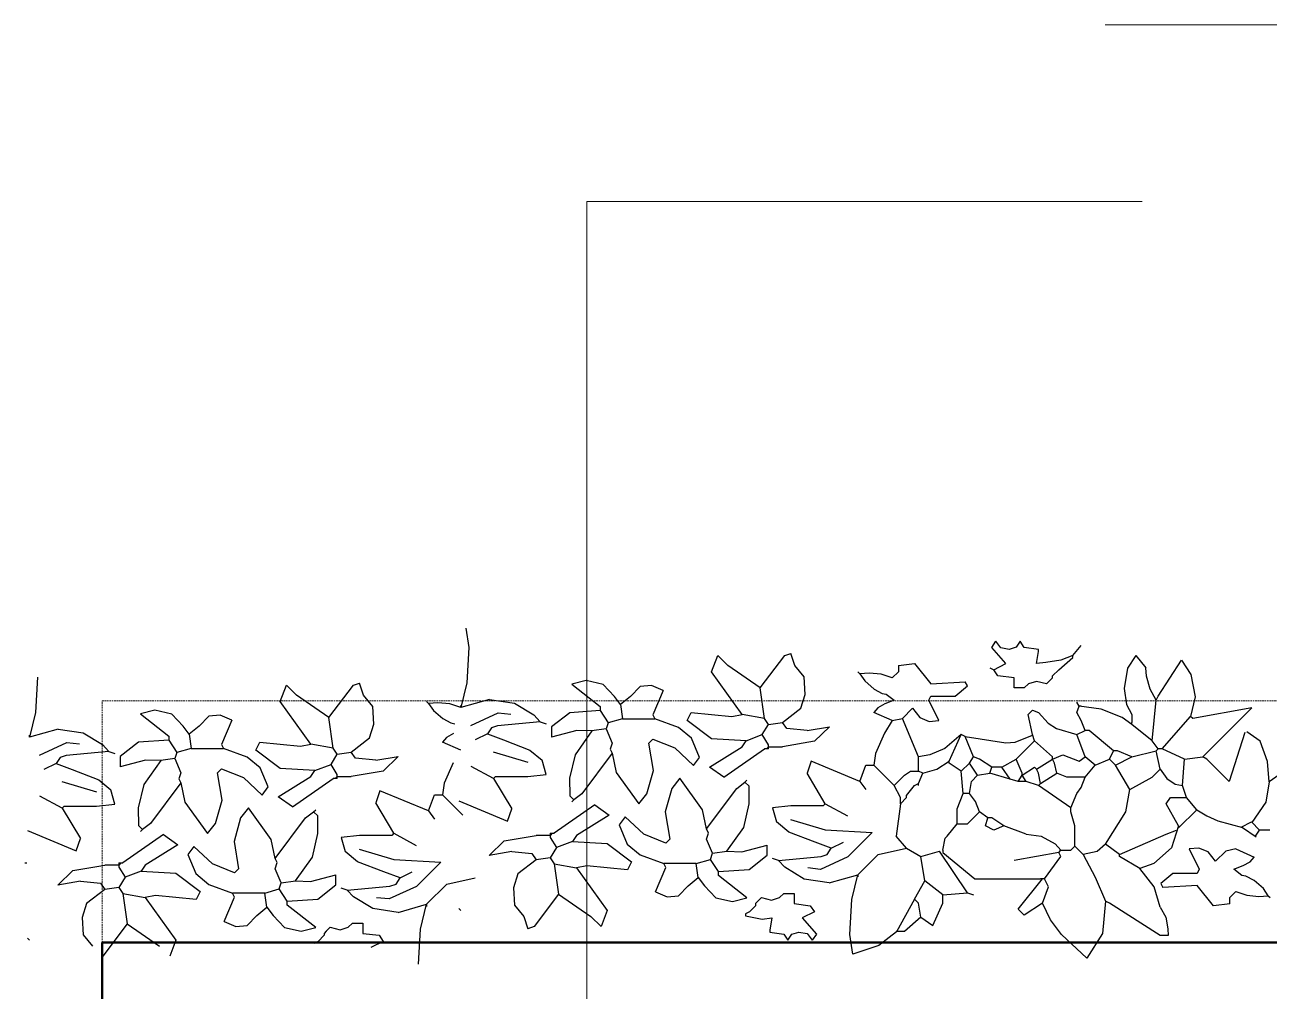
# Model space of a CAD drawing. Header units: inches. Extents: x 2960 to 8891, y 1487 to 4457.
# Drawn here: x 4991.3 to 5186.8, y 3504.7 to 3656.6 of the extents above; entities that cross this region are included whole.
import ezdxf

# ---------------------------------------------------------------- set-up
doc = ezdxf.new("R2010")
doc.units = ezdxf.units.IN
doc.header["$MEASUREMENT"] = 0
doc.linetypes.add('HIDDEN', pattern=[0.375, 0.25, -0.125])
for name, color, linetype, lineweight in [('A-FLOR-FTPT', 6, 'HIDDEN', 13), ('A-FURN-BATH', 175, 'Continuous', 20), ('A-WALL-FULL', 7, 'Continuous', 50), ('costruzioni', 2, 'Continuous', 18), ('G-HEDGE', 96, 'Continuous', 25)]:
    doc.layers.add(name, color=color, linetype=linetype, lineweight=lineweight)

msp = doc.modelspace()

# ---------------------------------------------------------------- linework, layer by layer
at = {"layer": 'A-FLOR-FTPT'}
for p in [(5910.47, 3550.33), (5003.47, 3512.39)]:
    msp.add_line(p, (5003.47, 3550.33), dxfattribs=at)
at = {"layer": 'A-FURN-BATH'}
for p, q in [((5079.63, 2596.02), (5079.63, 3628.84)), ((5079.63, 3628.84), (5166.87, 3628.84))]:
    msp.add_line(p, q, dxfattribs=at)
at = {"layer": 'A-WALL-FULL'}
for p in [(5003.47, 3255.33), (5317.75, 3512.39)]:
    msp.add_line(p, (5003.47, 3512.39), dxfattribs=at)
at = {"layer": 'costruzioni'}
msp.add_line((5297.03, 3656.58), (5161.02, 3656.58), dxfattribs=at)
at = {"layer": 'G-HEDGE'}
for p, q in [((5060.61, 3561.79), (5061.05, 3558.72)), ((5143.22, 3558.75), (5143.86, 3559.71)), ((5144.66, 3558.66), (5143.86, 3559.71)), ((5147.68, 3559.71), (5147.06, 3558.78)), ((5148.32, 3558.75), (5147.68, 3559.71)), ((5061.05, 3558.72), (5060.76, 3553.2)), ((5110.69, 3557.47), (5111.65, 3557.79)), ((5112.28, 3555.88), (5111.65, 3557.79)), ((5145.45, 3556.2), (5143.22, 3558.75)), ((5145.97, 3558.44), (5144.66, 3558.66)), ((5147.06, 3558.78), (5145.97, 3558.44)), ((5150.55, 3558.43), (5148.32, 3558.75)), ((5150.23, 3556.2), (5150.55, 3558.11)), ((5150.55, 3558.11), (5150.55, 3558.43)), ((5155.97, 3557.47), (5157.25, 3559.07)), ((5099.21, 3554.92), (5100.17, 3557.47)), ((5101.76, 3555.88), (5100.17, 3557.47)), ((5106.86, 3552.37), (5101.76, 3555.88)), ((5106.86, 3552.37), (5110.69, 3557.47)), ((5113.77, 3554.11), (5112.28, 3555.88)), ((5128.55, 3555.88), (5131.1, 3556.2)), ((5128.55, 3555.88), (5128.55, 3554.92)), ((5131.1, 3556.2), (5133.65, 3553.01)), ((5142.9, 3555.56), (5143.54, 3555.24)), ((5143.54, 3555.24), (5145.45, 3556.2)), ((5151.74, 3556.38), (5150.23, 3556.2)), ((5154.09, 3556.72), (5151.74, 3556.38)), ((5153.74, 3555.24), (5155.97, 3557.15)), ((5155.97, 3557.47), (5154.09, 3556.72)), ((5155.97, 3557.15), (5155.97, 3557.47)), ((5165.86, 3557.47), (5164.55, 3555.47)), ((5165.86, 3557.47), (5167.45, 3555.56)), ((5167.54, 3554.21), (5167.45, 3555.56)), ((5169.37, 3551.1), (5173.01, 3556.73)), ((5173.01, 3556.73), (5174.52, 3554.5)), ((4993.29, 3554.06), (4993, 3548.54)), ((5103.99, 3548.22), (5099.21, 3554.92)), ((5113.92, 3551.35), (5113.77, 3554.11)), ((5122.49, 3554.6), (5122.17, 3554.92)), ((5123.97, 3554.72), (5122.49, 3554.6)), ((5122.49, 3554.6), (5123.26, 3553.5)), ((5125.84, 3554.54), (5123.97, 3554.72)), ((5127.59, 3553.97), (5125.84, 3554.54)), ((5128.55, 3554.92), (5127.59, 3553.97)), ((5144.17, 3554.28), (5143.54, 3555.24)), ((5146.73, 3553.97), (5144.17, 3554.28)), ((5146.73, 3552.37), (5146.73, 3553.97)), ((5152.47, 3553.65), (5151.83, 3553.01)), ((5152.47, 3553.65), (5152.79, 3553.97)), ((5152.79, 3554.28), (5153.74, 3555.24)), ((5152.79, 3553.97), (5152.79, 3554.28)), ((5164.55, 3555.47), (5164, 3552.27)), ((5168.09, 3552.16), (5167.54, 3554.21)), ((5174.52, 3554.5), (5175.17, 3550.96)), ((5031.45, 3550.26), (5032.41, 3552.81)), ((5034, 3551.22), (5032.41, 3552.81)), ((5039.1, 3547.71), (5042.93, 3552.81)), ((5042.93, 3552.81), (5043.89, 3553.13)), ((5044.52, 3551.22), (5043.89, 3553.13)), ((5060.76, 3553.2), (5059.83, 3549.3)), ((5079.51, 3553.53), (5077.24, 3552.95)), ((5077.24, 3552.95), (5081.7, 3549.45)), ((5082.15, 3552.92), (5079.51, 3553.53)), ((5083.93, 3551.04), (5082.15, 3552.92)), ((5088.01, 3552.61), (5086.48, 3551.04)), ((5089.77, 3552.77), (5088.01, 3552.61)), ((5091.59, 3552), (5089.77, 3552.77)), ((5091.59, 3552), (5089.99, 3548.17)), ((5107.5, 3547.59), (5106.86, 3552.37)), ((5123.26, 3553.5), (5124.73, 3552.21)), ((5124.73, 3552.21), (5126.02, 3551.53)), ((5133.65, 3553.01), (5139.07, 3553.33)), ((5137.48, 3551.1), (5139.39, 3552.69)), ((5139.39, 3552.69), (5139.07, 3553.33)), ((5148.32, 3552.37), (5146.73, 3552.37)), ((5149.02, 3553.01), (5148.32, 3552.37)), ((5150.27, 3553.41), (5149.02, 3553.01)), ((5151.83, 3553.01), (5150.27, 3553.41)), ((5164, 3552.27), (5164.38, 3549.76)), ((5169.05, 3550.46), (5168.09, 3552.16)), ((5036.23, 3543.56), (5031.45, 3550.26)), ((5039.1, 3547.71), (5034, 3551.22)), ((5046.01, 3549.45), (5044.52, 3551.22)), ((5054.73, 3549.94), (5054.41, 3550.26)), ((5056.21, 3550.06), (5054.73, 3549.94)), ((5054.73, 3549.94), (5055.5, 3548.83)), ((5058.08, 3549.88), (5056.21, 3550.06)), ((5059.83, 3549.3), (5058.08, 3549.88)), ((5064.3, 3550.58), (5059.83, 3549.3)), ((5064.3, 3550.58), (5068.23, 3549.98)), ((5068.23, 3549.98), (5071.3, 3548.14)), ((5084.89, 3549.77), (5083.93, 3551.04)), ((5086.48, 3551.04), (5084.89, 3549.77)), ((5084.89, 3549.77), (5085.21, 3547.53)), ((5113.24, 3549.18), (5113.92, 3551.35)), ((5126.43, 3549.88), (5125.31, 3549.26)), ((5126.02, 3551.53), (5126.63, 3551.41)), ((5127.91, 3550.46), (5126.43, 3549.88)), ((5126.63, 3551.41), (5127.91, 3550.46)), ((5133.33, 3550.46), (5133.65, 3551.1)), ((5134.93, 3547.27), (5133.33, 3550.46)), ((5133.65, 3551.1), (5137.48, 3551.1)), ((5156.93, 3549.5), (5156.61, 3550.14)), ((5164.38, 3549.76), (5165.22, 3548.22)), ((5168.41, 3544.08), (5169.05, 3550.46)), ((5169.05, 3550.46), (5169.37, 3551.1)), ((5175.17, 3550.96), (5174.47, 3547.91)), ((4993, 3548.54), (4992.07, 3544.64)), ((5011.75, 3548.87), (5009.48, 3548.29)), ((5009.48, 3548.29), (5013.94, 3544.78)), ((5014.39, 3548.26), (5011.75, 3548.87)), ((5016.17, 3546.38), (5014.39, 3548.26)), ((5020.25, 3547.95), (5018.72, 3546.38)), ((5022.01, 3548.1), (5020.25, 3547.95)), ((5023.83, 3547.33), (5022.01, 3548.1)), ((5046.16, 3546.69), (5046.01, 3549.45)), ((5055.5, 3548.83), (5056.97, 3547.55)), ((5059.83, 3549.3), (5059.83, 3549.62)), ((5061.39, 3546.49), (5065.67, 3548.46)), ((5065.67, 3548.46), (5067.68, 3548.26)), ((5071.3, 3548.14), (5072.27, 3547.07)), ((5076.92, 3548.49), (5074.05, 3546.26)), ((5081.7, 3548.81), (5076.92, 3548.49)), ((5081.7, 3549.45), (5081.7, 3548.81)), ((5081.7, 3548.81), (5082.98, 3546.9)), ((5089.99, 3548.17), (5090.31, 3547.53)), ((5095.38, 3547.27), (5096.02, 3548.54)), ((5096.02, 3548.54), (5102.4, 3547.91)), ((5102.4, 3547.91), (5103.99, 3548.22)), ((5107.5, 3547.59), (5103.99, 3548.22)), ((5110.37, 3546.95), (5113.24, 3549.18)), ((5125.31, 3549.26), (5124.72, 3548.54)), ((5127.59, 3547.27), (5124.72, 3548.54)), ((5129.19, 3547.59), (5130.78, 3549.18)), ((5130.78, 3549.18), (5131.93, 3547.73)), ((5131.93, 3547.73), (5133.4, 3547.12)), ((5148.96, 3548.22), (5149.6, 3548.86)), ((5149.6, 3545.04), (5148.96, 3548.22)), ((5149.6, 3548.86), (5150.55, 3548.54)), ((5150.55, 3548.54), (5152.07, 3546.85)), ((5156.61, 3548.54), (5156.93, 3549.5)), ((5157.25, 3547.27), (5156.61, 3548.54)), ((5157.25, 3549.5), (5156.93, 3549.5)), ((5160.41, 3549.02), (5156.93, 3549.5)), ((5163.73, 3547.71), (5160.41, 3549.02)), ((5165.22, 3548.22), (5165.22, 3546.95)), ((5170.01, 3542.8), (5174.47, 3547.91)), ((5174.79, 3547.59), (5174.47, 3547.91)), ((5184.08, 3549.23), (5174.79, 3547.59)), ((5176.38, 3541.53), (5184.08, 3549.23)), ((4996.54, 3545.92), (4992.07, 3544.64)), ((4996.54, 3545.92), (5000.47, 3545.32)), ((5017.13, 3545.1), (5016.17, 3546.38)), ((5018.72, 3546.38), (5017.13, 3545.1)), ((5023.83, 3547.33), (5022.23, 3543.51)), ((5039.74, 3542.92), (5039.1, 3547.71)), ((5045.48, 3544.52), (5046.16, 3546.69)), ((5056.97, 3547.55), (5058.26, 3546.87)), ((5058.26, 3546.87), (5058.87, 3546.75)), ((5064.62, 3546.11), (5063.98, 3545.16)), ((5065.57, 3546.43), (5064.62, 3546.11)), ((5072.27, 3547.07), (5065.57, 3546.43)), ((5072.27, 3547.07), (5073.23, 3546.75)), ((5074.05, 3546.26), (5074.05, 3544.66)), ((5082.66, 3545.94), (5080.42, 3545.62)), ((5082.98, 3546.9), (5082.66, 3545.94)), ((5082.66, 3545.94), (5083.61, 3543.71)), ((5085.21, 3547.53), (5082.98, 3546.9)), ((5085.21, 3547.53), (5090.31, 3547.53)), ((5094.01, 3546.17), (5090.31, 3547.53)), ((5096.06, 3544.48), (5094.01, 3546.17)), ((5099.21, 3544.4), (5095.38, 3547.27)), ((5107.18, 3545.04), (5108.14, 3546.63)), ((5108.14, 3546.63), (5107.5, 3547.59)), ((5108.14, 3546.63), (5110.37, 3546.95)), ((5111.01, 3545.99), (5110.37, 3546.95)), ((5114.2, 3545.67), (5111.01, 3545.99)), ((5114.2, 3545.67), (5117.73, 3546.29)), ((5117.73, 3546.29), (5115.38, 3543.99)), ((5127.59, 3547.27), (5126.37, 3545.27)), ((5127.59, 3547.27), (5129.19, 3547.59)), ((5131.74, 3541.53), (5129.19, 3547.59)), ((5133.4, 3547.12), (5134.93, 3547.27)), ((5152.07, 3546.85), (5153.38, 3545.99)), ((5153.38, 3545.99), (5156.61, 3545.04)), ((5157.89, 3545.67), (5157.25, 3547.27)), ((5165.22, 3546.63), (5163.73, 3547.71)), ((5165.22, 3546.63), (5165.22, 3546.95)), ((5168.41, 3544.08), (5165.22, 3546.63)), ((4992.07, 3544.64), (4992.07, 3544.96)), ((5000.47, 3545.32), (5003.54, 3543.48)), ((5009.16, 3543.83), (5006.29, 3541.59)), ((5013.94, 3544.15), (5009.16, 3543.83)), ((5013.94, 3544.78), (5013.94, 3544.15)), ((5013.94, 3544.15), (5015.22, 3542.23)), ((5017.13, 3545.1), (5017.45, 3542.87)), ((5027.62, 3542.61), (5028.26, 3543.88)), ((5028.26, 3543.88), (5034.64, 3543.24)), ((5042.61, 3542.29), (5045.48, 3544.52)), ((5057.55, 3544.6), (5056.96, 3543.88)), ((5059.83, 3542.61), (5056.96, 3543.88)), ((5058.67, 3545.21), (5057.55, 3544.6)), ((5063.98, 3545.16), (5062.06, 3544.2)), ((5063.98, 3545.16), (5066.53, 3544.2)), ((5066.53, 3544.2), (5070.68, 3542.61)), ((5078.05, 3545.71), (5074.05, 3544.66)), ((5080.42, 3545.62), (5077.76, 3541.87)), ((5080.42, 3545.62), (5078.05, 3545.71)), ((5089.99, 3544.34), (5089.35, 3543.71)), ((5089.99, 3544.34), (5093.43, 3542.95)), ((5097.33, 3541.47), (5096.06, 3544.48)), ((5104.63, 3544.08), (5099.21, 3544.4)), ((5103.99, 3543.12), (5104.63, 3544.08)), ((5104.63, 3544.08), (5107.18, 3545.04)), ((5108.14, 3543.44), (5107.18, 3545.04)), ((5115.38, 3543.99), (5110.37, 3543.12)), ((5126.37, 3545.27), (5124.96, 3542.08)), ((5138.43, 3545.04), (5135.86, 3542.88)), ((5136.52, 3540.89), (5138.43, 3545.04)), ((5139.07, 3544.72), (5138.43, 3545.04)), ((5139.07, 3544.72), (5145.45, 3543.76)), ((5140.35, 3541.53), (5139.07, 3544.72)), ((5145.45, 3543.76), (5146.9, 3543.88)), ((5146.9, 3543.88), (5149.62, 3544.97)), ((5147.04, 3541.21), (5149.92, 3544.08)), ((5149.92, 3544.08), (5149.6, 3545.04)), ((5152.79, 3541.53), (5149.92, 3544.08)), ((5156.61, 3545.04), (5157.89, 3545.67)), ((5157.89, 3541.53), (5156.61, 3545.04)), ((5158.53, 3545.67), (5157.89, 3545.67)), ((5162.35, 3542.48), (5158.53, 3545.67)), ((5169.37, 3542.8), (5168.41, 3544.08)), ((5182.98, 3545.39), (5180.53, 3537.7)), ((5185.38, 3543.99), (5183.28, 3545.46)), ((5186.55, 3540.81), (5185.38, 3543.99)), ((4993.63, 3541.83), (4997.91, 3543.8)), ((5004.51, 3542.41), (4997.81, 3541.77)), ((4997.91, 3543.8), (4999.93, 3543.59)), ((5003.54, 3543.48), (5004.51, 3542.41)), ((5004.51, 3542.41), (5005.47, 3542.09)), ((5015.22, 3542.23), (5014.9, 3541.28)), ((5017.45, 3542.87), (5015.22, 3542.23)), ((5017.45, 3542.87), (5022.55, 3542.87)), ((5022.23, 3543.51), (5022.55, 3542.87)), ((5026.25, 3541.51), (5022.55, 3542.87)), ((5031.45, 3539.73), (5027.62, 3542.61)), ((5034.64, 3543.24), (5036.23, 3543.56)), ((5039.74, 3542.92), (5036.23, 3543.56)), ((5039.42, 3540.37), (5040.38, 3541.97)), ((5040.38, 3541.97), (5039.74, 3542.92)), ((5040.38, 3541.97), (5042.61, 3542.29)), ((5043.25, 3541.33), (5042.61, 3542.29)), ((5070.41, 3540.65), (5064.96, 3542.28)), ((5070.68, 3542.61), (5072.59, 3541.01)), ((5077.76, 3541.87), (5076.88, 3538.19)), ((5083.61, 3542.11), (5078.83, 3535.73)), ((5083.61, 3543.71), (5083.29, 3542.75)), ((5083.29, 3542.75), (5083.61, 3542.11)), ((5083.61, 3542.11), (5084.2, 3539.11)), ((5090.06, 3539.42), (5089.35, 3543.71)), ((5093.43, 3542.95), (5096.37, 3540.2)), ((5098.89, 3539.93), (5103.99, 3543.12)), ((5101.12, 3538.34), (5107.5, 3542.8)), ((5107.82, 3542.8), (5107.5, 3542.8)), ((5107.82, 3542.8), (5108.14, 3543.12)), ((5108.14, 3542.8), (5107.82, 3542.8)), ((5108.14, 3543.12), (5108.14, 3543.44)), ((5108.14, 3542.8), (5108.14, 3543.12)), ((5108.14, 3543.12), (5110.37, 3543.12)), ((5124.96, 3542.08), (5124.72, 3540.25)), ((5135.86, 3542.88), (5133.51, 3541.84)), ((5161.71, 3541.21), (5162.35, 3542.48)), ((5162.99, 3542.48), (5162.35, 3542.48)), ((5165.22, 3541.53), (5162.99, 3542.48)), ((5165.22, 3541.53), (5169.05, 3542.48)), ((5169.05, 3542.48), (5169.37, 3542.8)), ((5169.69, 3539.61), (5169.05, 3542.48)), ((5170.01, 3542.8), (5169.37, 3542.8)), ((5173.51, 3541.21), (5170.01, 3542.8)), ((4996.22, 3540.49), (4994.31, 3539.54)), ((4996.86, 3541.45), (4996.22, 3540.49)), ((4996.22, 3540.49), (4998.77, 3539.54)), ((4997.81, 3541.77), (4996.86, 3541.45)), ((5006.29, 3541.59), (5006.29, 3540)), ((5010.29, 3541.05), (5006.29, 3540)), ((5012.66, 3540.96), (5010, 3537.21)), ((5012.66, 3540.96), (5010.29, 3541.05)), ((5014.9, 3541.28), (5012.66, 3540.96)), ((5014.9, 3541.28), (5015.85, 3539.04)), ((5028.3, 3539.82), (5026.25, 3541.51)), ((5036.87, 3539.42), (5039.42, 3540.37)), ((5040.38, 3538.78), (5039.42, 3540.37)), ((5046.44, 3541.01), (5043.25, 3541.33)), ((5046.44, 3541.01), (5049.97, 3541.62)), ((5049.97, 3541.62), (5047.63, 3539.32)), ((5058.61, 3540.61), (5057.2, 3537.42)), ((5064.93, 3538.14), (5061.43, 3540.05)), ((5073.23, 3538.78), (5072.59, 3541.01)), ((5096.37, 3540.2), (5097.33, 3541.47)), ((5101.12, 3538.34), (5098.89, 3539.93)), ((5114.83, 3540.89), (5114.2, 3538.98)), ((5122.49, 3537.7), (5114.83, 3540.89)), ((5122.49, 3537.7), (5123.45, 3540.25)), ((5123.45, 3540.25), (5124.72, 3540.25)), ((5127.91, 3537.06), (5124.72, 3540.25)), ((5133.51, 3541.84), (5131.74, 3541.53)), ((5131.74, 3539.3), (5131.74, 3541.53)), ((5134.61, 3539.61), (5136.52, 3540.89)), ((5136.52, 3540.57), (5136.52, 3540.89)), ((5138.43, 3539.3), (5136.52, 3540.57)), ((5138.43, 3539.3), (5139.71, 3540.57)), ((5139.71, 3540.57), (5140.35, 3541.53)), ((5140.98, 3538.66), (5139.71, 3540.57)), ((5141.3, 3541.21), (5140.35, 3541.53)), ((5143.22, 3539.93), (5141.3, 3541.21)), ((5142.9, 3538.98), (5143.22, 3539.93)), ((5144.81, 3539.93), (5143.22, 3539.93)), ((5144.81, 3539.93), (5147.04, 3541.21)), ((5146.09, 3538.02), (5144.81, 3539.93)), ((5148, 3538.98), (5147.04, 3541.21)), ((5148, 3538.66), (5149.92, 3539.93)), ((5149.92, 3539.93), (5150.23, 3539.61)), ((5150.23, 3539.61), (5152.79, 3541.21)), ((5152.79, 3541.21), (5154.38, 3541.85)), ((5152.79, 3541.21), (5152.79, 3541.53)), ((5153.1, 3540.57), (5152.79, 3541.21)), ((5153.42, 3538.98), (5153.1, 3540.57)), ((5154.38, 3541.85), (5156.93, 3540.89)), ((5156.93, 3540.89), (5157.89, 3541.53)), ((5159.48, 3540.25), (5157.89, 3541.53)), ((5157.89, 3538.34), (5159.48, 3540.25)), ((5159.48, 3540.25), (5161.71, 3541.21)), ((5162.67, 3540.25), (5161.71, 3541.21)), ((5162.67, 3540.25), (5165.22, 3541.53)), ((5164.9, 3536.43), (5162.67, 3540.25)), ((5173.2, 3537.06), (5173.51, 3541.21)), ((5173.51, 3541.21), (5176.38, 3541.53)), ((5177.02, 3541.21), (5176.38, 3541.53)), ((5180.53, 3537.7), (5177.02, 3541.21)), ((5186.78, 3537.63), (5186.55, 3540.81)), ((5190.99, 3540.56), (5186.78, 3537.63)), ((4998.77, 3539.54), (5002.92, 3537.94)), ((5015.85, 3539.04), (5015.53, 3538.09)), ((5015.53, 3538.09), (5015.85, 3537.45)), ((5022.23, 3539.68), (5021.59, 3539.04)), ((5022.3, 3534.76), (5021.59, 3539.04)), ((5022.23, 3539.68), (5025.67, 3538.29)), ((5025.67, 3538.29), (5028.61, 3535.54)), ((5029.57, 3536.81), (5028.3, 3539.82)), ((5031.13, 3535.27), (5036.23, 3538.46)), ((5036.87, 3539.42), (5031.45, 3539.73)), ((5033.36, 3533.68), (5039.74, 3538.14)), ((5036.23, 3538.46), (5036.87, 3539.42)), ((5040.06, 3538.14), (5039.74, 3538.14)), ((5040.06, 3538.14), (5040.38, 3538.46)), ((5040.38, 3538.14), (5040.06, 3538.14)), ((5040.38, 3538.46), (5040.38, 3538.78)), ((5040.38, 3538.14), (5040.38, 3538.46)), ((5040.38, 3538.46), (5042.61, 3538.46)), ((5047.63, 3539.32), (5042.61, 3538.46)), ((5064.93, 3538.14), (5065.25, 3538.46)), ((5064.93, 3538.14), (5067.81, 3533.36)), ((5065.25, 3538.46), (5070.36, 3538.46)), ((5070.36, 3538.46), (5073.23, 3538.78)), ((5076.88, 3538.19), (5076.92, 3535.41)), ((5084.2, 3539.11), (5087.76, 3534.14)), ((5089.03, 3535.73), (5090.06, 3539.42)), ((5094.24, 3538.19), (5092.97, 3536.6)), ((5097.8, 3533.22), (5094.24, 3538.19)), ((5117.07, 3534.19), (5114.2, 3538.98)), ((5127.91, 3537.06), (5129.5, 3538.66)), ((5129.5, 3538.66), (5130.46, 3539.3)), ((5130.46, 3539.3), (5131.74, 3539.3)), ((5132.37, 3538.98), (5131.74, 3539.3)), ((5131.74, 3537.38), (5132.37, 3538.98)), ((5132.37, 3538.98), (5134.61, 3539.61)), ((5138.75, 3535.79), (5138.43, 3539.3)), ((5140.03, 3537.7), (5140.98, 3538.66)), ((5140.98, 3538.66), (5142.9, 3538.98)), ((5146.09, 3538.02), (5142.9, 3538.98)), ((5147.36, 3537.7), (5146.09, 3538.02)), ((5147.36, 3537.7), (5148, 3538.66)), ((5148, 3538.66), (5148, 3538.98)), ((5148.64, 3537.7), (5148, 3538.66)), ((5150.55, 3538.98), (5150.23, 3539.61)), ((5150.87, 3537.38), (5150.55, 3538.98)), ((5150.87, 3537.38), (5153.42, 3538.98)), ((5155.02, 3538.34), (5153.42, 3538.98)), ((5157.89, 3538.34), (5155.02, 3538.34)), ((5157.25, 3536.74), (5157.89, 3538.34)), ((5164.9, 3536.43), (5168.41, 3538.34)), ((5168.41, 3538.34), (5169.69, 3539.61)), ((5169.69, 3539.61), (5170.74, 3538.16)), ((5170.74, 3538.16), (5172.06, 3537.24)), ((5002.65, 3535.98), (4997.2, 3537.61)), ((5002.92, 3537.94), (5004.83, 3536.35)), ((5005.47, 3534.12), (5004.83, 3536.35)), ((5010, 3537.21), (5009.12, 3533.53)), ((5015.85, 3537.45), (5011.07, 3531.07)), ((5015.85, 3537.45), (5016.44, 3534.45)), ((5028.61, 3535.54), (5029.57, 3536.81)), ((5047.08, 3536.23), (5046.44, 3534.31)), ((5054.73, 3533.04), (5047.08, 3536.23)), ((5057.2, 3537.42), (5056.96, 3535.59)), ((5092.97, 3536.6), (5091.94, 3532.91)), ((5098.39, 3530.22), (5103.17, 3536.6)), ((5103.17, 3536.6), (5104.45, 3537.56)), ((5104.45, 3537.56), (5104.77, 3537.88)), ((5105.09, 3536.92), (5104.45, 3537.56)), ((5105.12, 3534.14), (5105.09, 3536.92)), ((5122.49, 3537.7), (5123.45, 3536.43)), ((5128.87, 3535.15), (5127.91, 3537.06)), ((5129.82, 3535.47), (5131.1, 3537.06)), ((5131.1, 3537.06), (5131.74, 3537.38)), ((5131.74, 3537.06), (5131.74, 3537.38)), ((5139.71, 3535.79), (5140.03, 3537.7)), ((5148.64, 3537.7), (5147.36, 3537.7)), ((5150.55, 3537.06), (5148.64, 3537.7)), ((5150.55, 3537.06), (5150.87, 3537.38)), ((5155.66, 3533.56), (5150.55, 3537.06)), ((5156.61, 3535.79), (5157.25, 3536.74)), ((5164.27, 3532.92), (5164.9, 3536.43)), ((5172.06, 3537.24), (5173.2, 3537.06)), ((5173.83, 3535.15), (5173.2, 3537.06)), ((5186.78, 3537.63), (5186.26, 3534.44)), ((4997.18, 3533.48), (4993.67, 3535.39)), ((5002.6, 3533.8), (5005.47, 3534.12)), ((5016.44, 3534.45), (5020, 3529.48)), ((5021.28, 3531.07), (5022.3, 3534.76)), ((5033.36, 3533.68), (5031.13, 3535.27)), ((5049.31, 3529.53), (5046.44, 3534.31)), ((5054.73, 3533.04), (5055.69, 3535.59)), ((5055.69, 3535.59), (5056.96, 3535.59)), ((5060.15, 3532.4), (5056.96, 3535.59)), ((5059.51, 3534.63), (5067.17, 3531.44)), ((5076.92, 3535.41), (5077.55, 3534.78)), ((5077.55, 3534.78), (5077.24, 3534.46)), ((5078.83, 3535.73), (5077.55, 3534.78)), ((5087.76, 3534.14), (5089.03, 3535.73)), ((5104.25, 3530.46), (5105.12, 3534.14)), ((5117.07, 3534.19), (5116.75, 3533.87)), ((5117.07, 3534.19), (5120.58, 3532.28)), ((5128.87, 3534.19), (5128.23, 3529.09)), ((5128.87, 3534.19), (5129.82, 3535.15)), ((5128.87, 3534.19), (5128.87, 3535.15)), ((5129.82, 3535.15), (5129.82, 3535.47)), ((5137.79, 3533.4), (5138.75, 3535.79)), ((5139.71, 3535.79), (5138.75, 3535.79)), ((5140.67, 3534.51), (5139.71, 3535.79)), ((5141.3, 3532.92), (5140.67, 3534.51)), ((5155.66, 3533.56), (5156.61, 3535.79)), ((5170.64, 3534.19), (5171.28, 3535.15)), ((5172.56, 3530.69), (5170.64, 3534.19)), ((5171.28, 3535.15), (5173.83, 3535.15)), ((5175.43, 3533.24), (5173.83, 3535.15)), ((5186.26, 3534.44), (5184.09, 3531.25)), ((4997.18, 3533.48), (4997.49, 3533.8)), ((4997.18, 3533.48), (5000.05, 3528.69)), ((4997.49, 3533.8), (5002.6, 3533.8)), ((5009.12, 3533.53), (5009.16, 3530.75)), ((5026.48, 3533.53), (5025.21, 3531.94)), ((5030.04, 3528.56), (5026.48, 3533.53)), ((5035.41, 3531.94), (5036.69, 3532.89)), ((5036.69, 3532.89), (5037.01, 3533.21)), ((5037.33, 3532.26), (5036.69, 3532.89)), ((5037.36, 3529.48), (5037.33, 3532.26)), ((5054.73, 3533.04), (5055.69, 3531.76)), ((5067.17, 3531.44), (5067.81, 3533.36)), ((5080.88, 3533.99), (5074.5, 3529.53)), ((5083.11, 3532.4), (5078.01, 3529.21)), ((5080.88, 3533.99), (5083.11, 3532.4)), ((5085.63, 3532.14), (5084.68, 3530.86)), ((5088.58, 3529.39), (5085.63, 3532.14)), ((5091.94, 3532.91), (5092.65, 3528.63)), ((5098.39, 3530.22), (5097.8, 3533.22)), ((5111.65, 3533.87), (5108.78, 3533.56)), ((5108.78, 3533.56), (5109.41, 3531.32)), ((5116.75, 3533.87), (5111.65, 3533.87)), ((5137.8, 3531), (5137.79, 3533.4)), ((5139.39, 3531), (5141.3, 3532.92)), ((5142.58, 3531.96), (5141.3, 3532.92)), ((5155.66, 3532.92), (5155.66, 3533.56)), ((5156.29, 3530.69), (5155.66, 3532.92)), ((5161.08, 3527.82), (5164.27, 3532.92)), ((5172.56, 3530.37), (5175.43, 3533.24)), ((5175.43, 3533.24), (5177.02, 3532.28)), ((5177.02, 3532.28), (5178.76, 3531.5)), ((5009.16, 3530.75), (5009.79, 3530.11)), ((5011.07, 3531.07), (5009.79, 3530.11)), ((5020, 3529.48), (5021.28, 3531.07)), ((5025.21, 3531.94), (5024.18, 3528.25)), ((5030.63, 3525.56), (5035.41, 3531.94)), ((5084.68, 3530.86), (5085.94, 3527.85)), ((5098.71, 3529.58), (5098.39, 3530.22)), ((5101.58, 3526.71), (5104.25, 3530.46)), ((5111.33, 3529.73), (5109.41, 3531.32)), ((5111.59, 3531.69), (5117.04, 3530.06)), ((5136.2, 3529.09), (5137.8, 3531)), ((5137.8, 3531), (5139.39, 3531)), ((5142.26, 3530.69), (5142.58, 3531.96)), ((5143.54, 3530.05), (5142.26, 3530.69)), ((5143.22, 3531.96), (5142.58, 3531.96)), ((5145.13, 3530.69), (5143.22, 3531.96)), ((5145.13, 3530.69), (5143.54, 3530.05)), ((5148.64, 3529.41), (5145.13, 3530.69)), ((5156.29, 3527.5), (5156.29, 3530.69)), ((5172.56, 3530.69), (5171.47, 3527.26)), ((5172.56, 3530.37), (5172.56, 3530.69)), ((5178.76, 3531.5), (5182.63, 3530.45)), ((5182.42, 3530.51), (5184.04, 3531.32)), ((5182.63, 3530.45), (5184.74, 3528.98)), ((5184.04, 3531.32), (5185.31, 3530.05)), ((4991.75, 3529.97), (4999.41, 3526.78)), ((4999.41, 3526.78), (5000.05, 3528.69)), ((5013.12, 3529.33), (5006.74, 3524.87)), ((5009.79, 3530.11), (5009.48, 3529.8)), ((5013.12, 3529.33), (5015.35, 3527.74)), ((5024.18, 3528.25), (5024.89, 3523.96)), ((5030.63, 3525.56), (5030.04, 3528.56)), ((5036.49, 3525.8), (5037.36, 3529.48)), ((5043.89, 3529.21), (5041.02, 3528.89)), ((5041.02, 3528.89), (5041.65, 3526.66)), ((5048.99, 3529.21), (5043.89, 3529.21)), ((5049.31, 3529.53), (5048.99, 3529.21)), ((5049.31, 3529.53), (5052.82, 3527.62)), ((5064.27, 3526.05), (5066.62, 3528.35)), ((5066.62, 3528.35), (5071.63, 3529.21)), ((5073.86, 3529.21), (5071.63, 3529.21)), ((5073.86, 3529.53), (5074.18, 3529.53)), ((5073.86, 3529.53), (5073.86, 3529.21)), ((5074.18, 3529.53), (5073.86, 3529.21)), ((5073.86, 3529.21), (5073.86, 3528.89)), ((5073.86, 3528.89), (5074.82, 3527.3)), ((5074.18, 3529.53), (5074.5, 3529.53)), ((5077.37, 3528.25), (5074.82, 3527.3)), ((5078.01, 3529.21), (5077.37, 3528.25)), ((5077.37, 3528.25), (5082.79, 3527.94)), ((5092.01, 3527.99), (5088.58, 3529.39)), ((5092.01, 3527.99), (5092.65, 3528.63)), ((5098.39, 3528.63), (5098.71, 3529.58)), ((5099.35, 3526.39), (5098.39, 3528.63)), ((5115.47, 3528.13), (5111.33, 3529.73)), ((5117.04, 3530.06), (5124.44, 3529.65)), ((5124.44, 3529.65), (5120.61, 3525.84)), ((5129.82, 3527.18), (5128.23, 3529.09)), ((5135.56, 3526.86), (5135.88, 3528.77)), ((5135.88, 3528.77), (5136.2, 3529.09)), ((5148.64, 3529.41), (5150.97, 3529.1)), ((5150.97, 3529.1), (5153.17, 3527.88)), ((5163.31, 3526.22), (5170.64, 3529.41)), ((5170.64, 3529.41), (5172.24, 3530.05)), ((5184.68, 3529.09), (5185.31, 3530.05)), ((5186.91, 3530.05), (5185.31, 3530.05)), ((5015.35, 3527.74), (5010.25, 3524.55)), ((5017.87, 3527.47), (5016.92, 3526.2)), ((5020.82, 3524.72), (5017.87, 3527.47)), ((5043.57, 3525.07), (5041.65, 3526.66)), ((5043.83, 3527.02), (5049.28, 3525.39)), ((5067.81, 3526.66), (5064.27, 3526.05)), ((5067.81, 3526.66), (5070.99, 3526.34)), ((5070.99, 3526.34), (5071.63, 3525.38)), ((5074.82, 3527.3), (5073.86, 3525.7)), ((5082.79, 3527.94), (5086.62, 3525.07)), ((5085.94, 3527.85), (5087.99, 3526.16)), ((5099.03, 3525.44), (5099.35, 3526.39)), ((5099.35, 3526.39), (5101.58, 3526.71)), ((5101.58, 3526.71), (5103.95, 3526.62)), ((5103.95, 3526.62), (5107.96, 3527.67)), ((5107.96, 3526.08), (5107.96, 3527.67)), ((5118.02, 3527.18), (5115.47, 3528.13)), ((5117.39, 3526.22), (5118.02, 3527.18)), ((5118.02, 3527.18), (5119.94, 3528.13)), ((5125.36, 3526.22), (5129.82, 3527.18)), ((5129.82, 3527.18), (5132.06, 3525.9)), ((5132.06, 3525.9), (5135.02, 3526.71)), ((5139.39, 3520.16), (5135.02, 3526.71)), ((5135.56, 3526.86), (5135.56, 3526.54)), ((5135.56, 3526.54), (5140.54, 3522.39)), ((5153.74, 3526.54), (5146.73, 3525.26)), ((5153.17, 3527.88), (5154.06, 3526.86)), ((5153.74, 3526.54), (5154.06, 3526.86)), ((5154.06, 3525.9), (5153.74, 3526.54)), ((5154.06, 3526.86), (5155.66, 3526.86)), ((5155.66, 3526.86), (5156.29, 3527.5)), ((5157.57, 3526.22), (5156.29, 3527.5)), ((5159.76, 3526.65), (5157.57, 3526.22)), ((5161.08, 3527.82), (5159.76, 3526.65)), ((5163.31, 3526.22), (5161.08, 3527.82)), ((5171.47, 3527.26), (5168.69, 3524.81)), ((5175.76, 3527.22), (5174.23, 3527.07)), ((5174.23, 3527.07), (5175.82, 3523.88)), ((5177.22, 3526.61), (5175.76, 3527.22)), ((5178.37, 3525.16), (5177.22, 3526.61)), ((5179.97, 3526.75), (5178.37, 3525.16)), ((5181.56, 3527.07), (5179.97, 3526.75)), ((5181.56, 3527.07), (5184.43, 3525.79)), ((4991.33, 3524.87), (4991.66, 3524.87)), ((4998.86, 3523.69), (5003.87, 3524.55)), ((5006.1, 3524.55), (5003.87, 3524.55)), ((5006.1, 3524.87), (5006.42, 3524.87)), ((5006.1, 3524.87), (5006.1, 3524.55)), ((5006.42, 3524.87), (5006.1, 3524.55)), ((5006.1, 3524.55), (5006.1, 3524.23)), ((5006.42, 3524.87), (5006.74, 3524.87)), ((5010.25, 3524.55), (5009.61, 3523.59)), ((5016.92, 3526.2), (5018.18, 3523.19)), ((5024.25, 3523.33), (5020.82, 3524.72)), ((5030.95, 3524.92), (5030.63, 3525.56)), ((5030.63, 3523.96), (5030.95, 3524.92)), ((5033.82, 3522.05), (5036.49, 3525.8)), ((5047.71, 3523.47), (5043.57, 3525.07)), ((5049.28, 3525.39), (5056.68, 3524.99)), ((5056.68, 3524.99), (5052.85, 3521.18)), ((5071.63, 3525.38), (5068.76, 3523.15)), ((5073.86, 3525.7), (5071.63, 3525.38)), ((5073.86, 3525.7), (5074.5, 3524.75)), ((5074.5, 3524.75), (5078.01, 3524.11)), ((5074.5, 3524.75), (5075.14, 3519.96)), ((5079.6, 3524.43), (5078.01, 3524.11)), ((5085.98, 3523.79), (5079.6, 3524.43)), ((5086.62, 3525.07), (5085.98, 3523.79)), ((5087.99, 3526.16), (5091.69, 3524.8)), ((5092.01, 3524.16), (5091.69, 3524.8)), ((5096.79, 3524.8), (5091.69, 3524.8)), ((5096.79, 3524.8), (5099.03, 3525.44)), ((5097.11, 3522.57), (5096.79, 3524.8)), ((5100.3, 3523.52), (5099.03, 3525.44)), ((5105.09, 3523.84), (5107.96, 3526.08)), ((5109.73, 3525.26), (5108.78, 3525.58)), ((5109.73, 3525.26), (5116.43, 3525.9)), ((5110.7, 3524.19), (5109.73, 3525.26)), ((5120.61, 3525.84), (5116.33, 3523.87)), ((5116.43, 3525.9), (5117.39, 3526.22)), ((5122.17, 3523.03), (5125.36, 3526.22)), ((5132.69, 3522.07), (5132.06, 3525.9)), ((5151.51, 3522.39), (5154.06, 3525.9)), ((5157.57, 3526.22), (5159.46, 3522.66)), ((5163.31, 3525.9), (5163.31, 3526.22)), ((5166.5, 3523.99), (5163.31, 3525.9)), ((5168.69, 3524.81), (5166.5, 3523.99)), ((5181.24, 3523.88), (5182.73, 3524.46)), ((5182.73, 3524.46), (5183.84, 3525.07)), ((5183.84, 3525.07), (5184.43, 3525.79)), ((4996.51, 3521.38), (4998.86, 3523.69)), ((5006.1, 3524.23), (5007.06, 3522.63)), ((5007.06, 3522.63), (5006.1, 3521.04)), ((5009.61, 3523.59), (5007.06, 3522.63)), ((5009.61, 3523.59), (5015.03, 3523.27)), ((5015.03, 3523.27), (5018.86, 3520.4)), ((5018.18, 3523.19), (5020.23, 3521.5)), ((5024.25, 3523.33), (5024.89, 3523.96)), ((5031.59, 3521.73), (5030.63, 3523.96)), ((5036.19, 3521.96), (5040.2, 3523.01)), ((5040.2, 3521.41), (5040.2, 3523.01)), ((5050.26, 3522.51), (5047.71, 3523.47)), ((5049.63, 3521.56), (5050.26, 3522.51)), ((5050.26, 3522.51), (5052.18, 3523.47)), ((5057.6, 3521.56), (5062.06, 3522.51)), ((5068.76, 3523.15), (5068.08, 3520.98)), ((5078.01, 3524.11), (5082.79, 3517.41)), ((5090.42, 3520.34), (5092.01, 3524.16)), ((5095.52, 3521.29), (5097.11, 3522.57)), ((5097.11, 3522.57), (5098.07, 3521.29)), ((5100.3, 3523.52), (5105.09, 3523.84)), ((5100.3, 3522.89), (5100.3, 3523.52)), ((5104.77, 3519.38), (5100.3, 3522.89)), ((5113.77, 3522.35), (5110.7, 3524.19)), ((5117.7, 3521.76), (5113.77, 3522.35)), ((5116.33, 3523.87), (5114.32, 3524.08)), ((5117.7, 3521.76), (5122.17, 3523.03)), ((5121.24, 3519.13), (5122.17, 3523.03)), ((5122.17, 3523.03), (5122.17, 3522.71)), ((5140.54, 3522.39), (5150.87, 3522.39)), ((5147.36, 3517.61), (5151.19, 3522.39)), ((5151.19, 3522.39), (5150.87, 3522.39)), ((5151.51, 3522.39), (5151.19, 3522.39)), ((5152.15, 3521.12), (5151.51, 3522.39)), ((5159.46, 3522.66), (5161.08, 3518.88)), ((5168.73, 3521.12), (5166.5, 3523.99)), ((5171.68, 3523.24), (5169.76, 3521.65)), ((5175.5, 3523.24), (5171.68, 3523.24)), ((5175.82, 3523.88), (5175.5, 3523.24)), ((5182.52, 3522.92), (5181.24, 3523.88)), ((5183.14, 3522.8), (5182.52, 3522.92)), ((5184.43, 3522.13), (5183.14, 3522.8)), ((5000.05, 3522), (4996.51, 3521.38)), ((5000.05, 3522), (5003.23, 3521.68)), ((5003.87, 3520.72), (5001, 3518.49)), ((5003.23, 3521.68), (5003.87, 3520.72)), ((5006.1, 3521.04), (5003.87, 3520.72)), ((5006.1, 3521.04), (5006.74, 3520.08)), ((5018.86, 3520.4), (5018.22, 3519.13)), ((5020.23, 3521.5), (5023.93, 3520.14)), ((5029.04, 3520.14), (5031.27, 3520.78)), ((5031.27, 3520.78), (5031.59, 3521.73)), ((5032.54, 3518.86), (5031.27, 3520.78)), ((5031.59, 3521.73), (5033.82, 3522.05)), ((5033.82, 3522.05), (5036.19, 3521.96)), ((5037.33, 3519.18), (5040.2, 3521.41)), ((5041.97, 3520.6), (5041.02, 3520.92)), ((5041.97, 3520.6), (5048.67, 3521.24)), ((5042.94, 3519.53), (5041.97, 3520.6)), ((5052.85, 3521.18), (5048.57, 3519.21)), ((5048.67, 3521.24), (5049.63, 3521.56)), ((5054.41, 3518.37), (5057.6, 3521.56)), ((5068.08, 3520.98), (5068.23, 3518.22)), ((5093.99, 3519.72), (5095.52, 3521.29)), ((5098.07, 3521.29), (5099.85, 3519.41)), ((5131.1, 3519.2), (5132.69, 3522.07)), ((5135.56, 3519.84), (5132.69, 3522.07)), ((5151.19, 3518.57), (5152.15, 3521.12)), ((5169.69, 3517.93), (5168.73, 3521.12)), ((5169.76, 3521.65), (5170.08, 3521.01)), ((5175.5, 3521.33), (5170.08, 3521.01)), ((5178.05, 3518.14), (5175.5, 3521.33)), ((5180.61, 3519.42), (5181.56, 3520.37)), ((5181.56, 3520.37), (5183.31, 3519.8)), ((5185.89, 3520.84), (5184.43, 3522.13)), ((5186.67, 3519.73), (5185.89, 3520.84)), ((5001, 3518.49), (5000.32, 3516.32)), ((5006.74, 3520.08), (5010.25, 3519.45)), ((5006.74, 3520.08), (5007.38, 3515.3)), ((5011.85, 3519.76), (5010.25, 3519.45)), ((5010.25, 3519.45), (5015.03, 3512.75)), ((5018.22, 3519.13), (5011.85, 3519.76)), ((5022.66, 3515.67), (5024.25, 3519.5)), ((5024.25, 3519.5), (5023.93, 3520.14)), ((5029.04, 3520.14), (5023.93, 3520.14)), ((5029.35, 3517.9), (5029.04, 3520.14)), ((5032.54, 3518.86), (5037.33, 3519.18)), ((5032.54, 3518.22), (5032.54, 3518.86)), ((5046.01, 3517.69), (5042.94, 3519.53)), ((5048.57, 3519.21), (5046.56, 3519.41)), ((5075.14, 3519.96), (5071.31, 3514.86)), ((5075.14, 3519.96), (5080.24, 3516.45)), ((5090.42, 3520.34), (5092.24, 3519.57)), ((5092.24, 3519.57), (5093.99, 3519.72)), ((5099.85, 3519.41), (5102.49, 3518.8)), ((5102.49, 3518.8), (5104.77, 3519.38)), ((5106.42, 3518.8), (5106.1, 3518.48)), ((5106.1, 3518.48), (5106.1, 3518.16)), ((5106.42, 3518.8), (5107.06, 3519.43)), ((5107.06, 3519.43), (5108.62, 3519.03)), ((5108.62, 3519.03), (5109.87, 3519.43)), ((5109.87, 3519.43), (5110.57, 3520.07)), ((5110.57, 3520.07), (5112.16, 3520.07)), ((5112.16, 3520.07), (5112.16, 3518.48)), ((5112.16, 3518.48), (5114.72, 3518.16)), ((5120.95, 3513.61), (5121.24, 3519.13)), ((5131.1, 3519.2), (5128.27, 3514.07)), ((5131.74, 3518.57), (5131.1, 3519.2)), ((5132.06, 3516.33), (5131.74, 3518.57)), ((5133.97, 3515.06), (5135.56, 3518.57)), ((5135.56, 3519.84), (5139.39, 3520.16)), ((5135.56, 3518.57), (5135.56, 3519.84)), ((5139.39, 3520.16), (5140.35, 3519.84)), ((5151.19, 3518.57), (5148.32, 3516.65)), ((5152.44, 3515.91), (5151.19, 3518.57)), ((5161.08, 3518.88), (5160.64, 3513.76)), ((5161.71, 3518.57), (5161.08, 3518.88)), ((5169.69, 3513.46), (5161.71, 3518.57)), ((5180.61, 3518.46), (5178.05, 3518.14)), ((5180.61, 3518.46), (5180.61, 3519.42)), ((5183.31, 3519.8), (5185.19, 3519.61)), ((5185.19, 3519.61), (5186.67, 3519.73)), ((5186.67, 3519.73), (5186.98, 3519.42)), ((5026.23, 3515.06), (5027.76, 3516.63)), ((5027.76, 3516.63), (5029.35, 3517.9)), ((5029.35, 3517.9), (5030.31, 3516.63)), ((5030.31, 3516.63), (5032.09, 3514.75)), ((5037.01, 3514.72), (5032.54, 3518.22)), ((5049.95, 3517.09), (5046.01, 3517.69)), ((5049.95, 3517.09), (5054.41, 3518.37)), ((5053.48, 3514.47), (5054.41, 3518.37)), ((5054.41, 3518.37), (5054.41, 3518.05)), ((5059.51, 3517.73), (5059.83, 3517.41)), ((5068.23, 3518.22), (5069.72, 3516.45)), ((5069.72, 3516.45), (5070.36, 3514.54)), ((5080.24, 3516.45), (5081.84, 3514.86)), ((5082.79, 3517.41), (5081.84, 3514.86)), ((5105.15, 3517.2), (5104.56, 3516.86)), ((5104.56, 3516.86), (5104.56, 3516.54)), ((5104.56, 3516.54), (5105.87, 3516.31)), ((5106.1, 3518.16), (5105.15, 3517.2)), ((5115.35, 3517.2), (5113.44, 3516.25)), ((5114.72, 3518.16), (5115.35, 3517.2)), ((5148.32, 3516.65), (5147.36, 3517.61)), ((5169.69, 3517.93), (5170.59, 3516.37)), ((5000.32, 3516.32), (5000.47, 3513.56)), ((5007.38, 3515.3), (5003.55, 3510.2)), ((5007.38, 3515.3), (5012.48, 3511.79)), ((5022.66, 3515.67), (5024.48, 3514.9)), ((5024.48, 3514.9), (5026.23, 3515.06)), ((5032.09, 3514.75), (5034.73, 3514.14)), ((5034.73, 3514.14), (5037.01, 3514.72)), ((5038.67, 3514.13), (5039.3, 3514.77)), ((5039.3, 3514.77), (5040.86, 3514.37)), ((5040.86, 3514.37), (5042.11, 3514.77)), ((5042.11, 3514.77), (5042.81, 3515.41)), ((5042.81, 3515.41), (5044.41, 3515.41)), ((5044.41, 3515.41), (5044.41, 3513.81)), ((5071.31, 3514.86), (5070.36, 3514.54)), ((5105.87, 3516.31), (5107.14, 3516.06)), ((5107.14, 3516.06), (5108.66, 3516.25)), ((5108.66, 3516.25), (5108.34, 3514.33)), ((5113.44, 3516.25), (5115.67, 3513.69)), ((5132.06, 3516.33), (5129.5, 3514.1)), ((5132.06, 3516.33), (5133.97, 3515.06)), ((5154.19, 3513.61), (5152.44, 3515.91)), ((5170.59, 3516.37), (5170.89, 3514.53)), ((5170.89, 3514.53), (5170.96, 3513.46)), ((4991.75, 3513.07), (4992.07, 3512.75)), ((5000.47, 3513.56), (5001.96, 3511.79)), ((5015.03, 3512.75), (5014.08, 3510.2)), ((5037.39, 3512.54), (5036.8, 3512.19)), ((5038.35, 3513.5), (5037.39, 3512.54)), ((5038.67, 3514.13), (5038.35, 3513.81)), ((5038.35, 3513.81), (5038.35, 3513.5)), ((5044.41, 3513.81), (5046.96, 3513.5)), ((5047.59, 3512.54), (5045.68, 3511.58)), ((5046.96, 3513.5), (5047.59, 3512.54)), ((5053.19, 3508.95), (5053.48, 3514.47)), ((5108.34, 3514.33), (5108.34, 3514.01)), ((5108.34, 3514.01), (5110.57, 3513.69)), ((5110.57, 3513.69), (5111.21, 3512.74)), ((5111.21, 3512.74), (5111.83, 3513.67)), ((5111.83, 3513.67), (5112.92, 3514.01)), ((5112.92, 3514.01), (5114.23, 3513.78)), ((5114.23, 3513.78), (5115.03, 3512.74)), ((5115.67, 3513.69), (5115.03, 3512.74)), ((5121.39, 3510.54), (5120.95, 3513.61)), ((5128.27, 3514.07), (5125.49, 3511.92)), ((5129.5, 3514.1), (5128.23, 3514.1)), ((5158.15, 3509.93), (5154.19, 3513.61)), ((5160.64, 3513.76), (5158.15, 3509.93)), ((5170.96, 3513.46), (5169.69, 3513.46)), ((5125.49, 3511.92), (5121.39, 3510.54))]:
    msp.add_line(p, q, dxfattribs=at)
msp.add_arc((5140.54, 3522.39), 0.0000399, 229.844, 269.647, dxfattribs=at)

doc.saveas('drawing.dxf')
